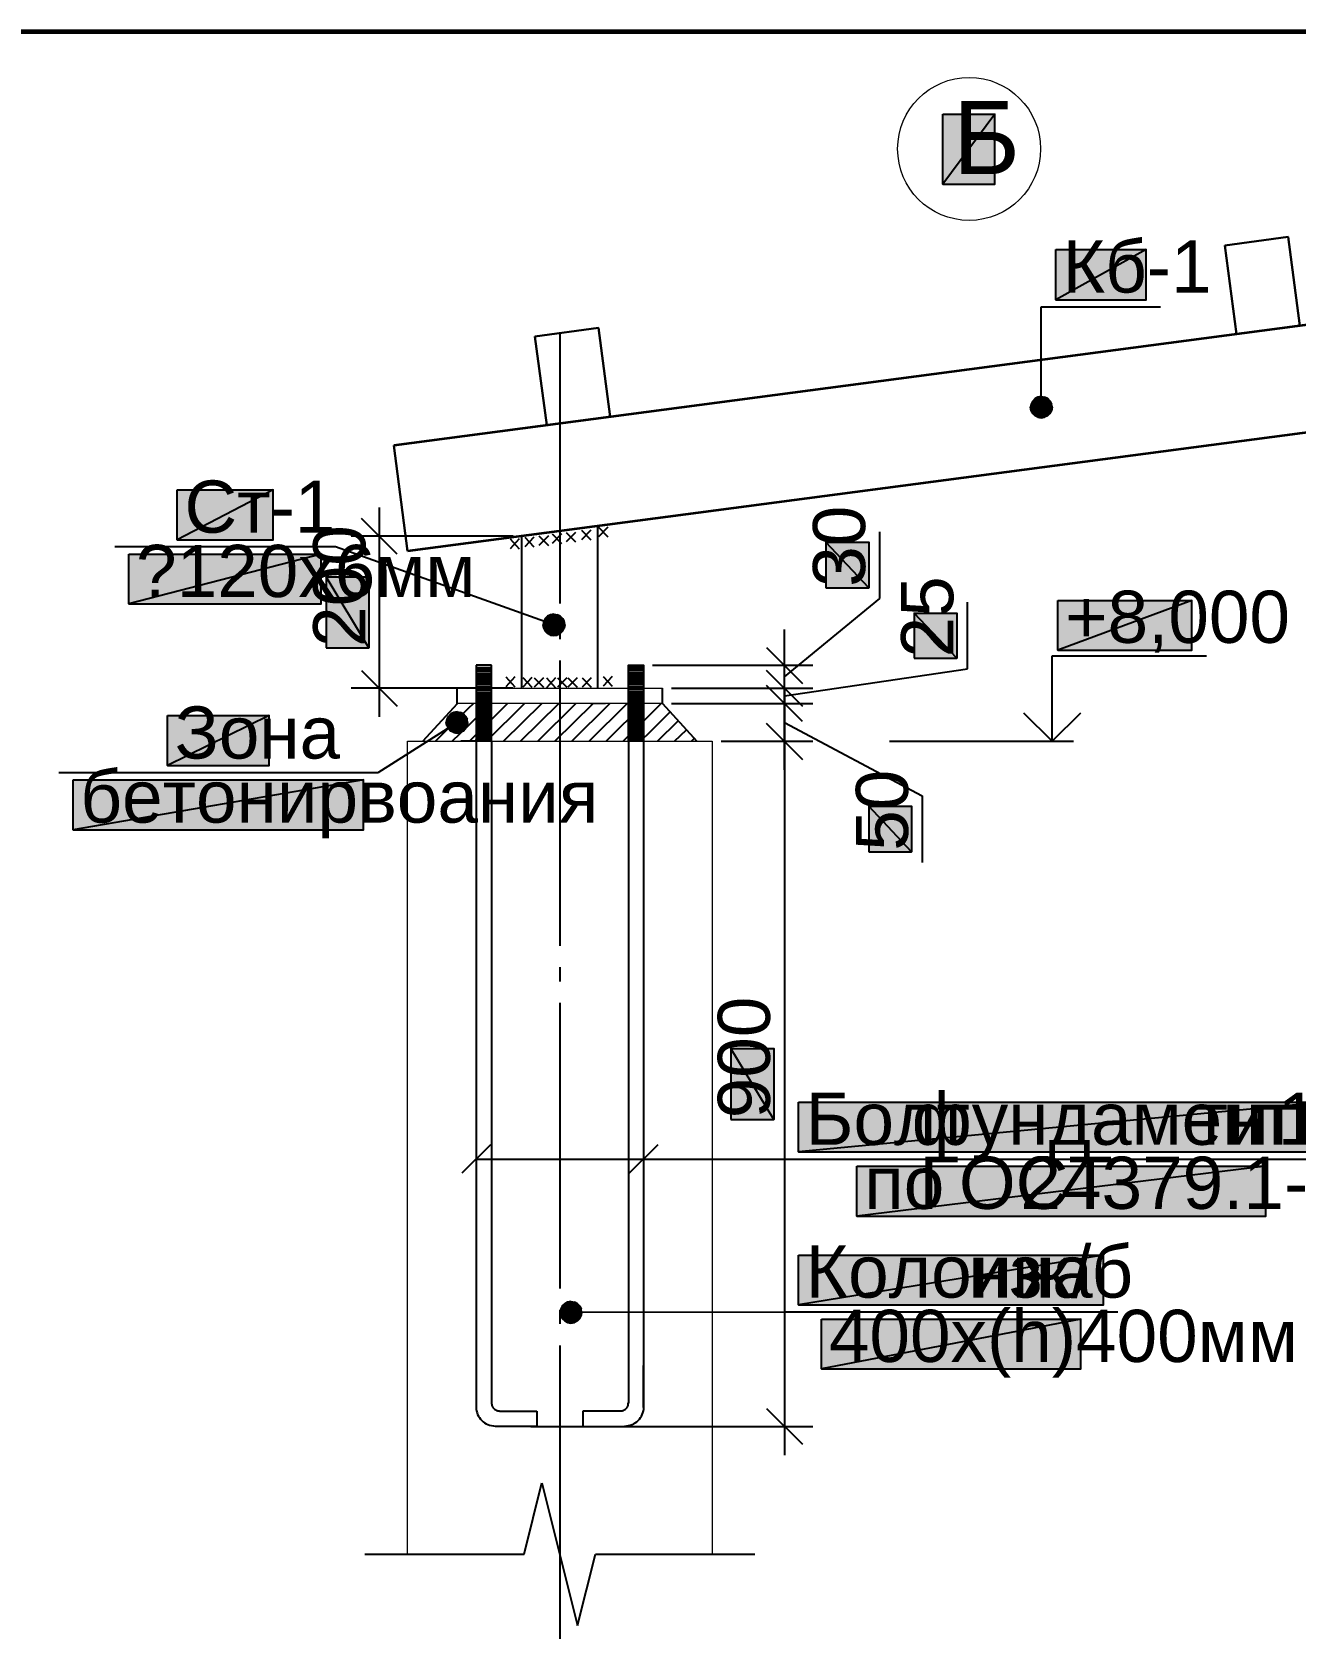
# Model space of a CAD drawing. Extents: x 8 to 21351, y 0 to 420.
# Drawn here: x 17428.5 to 17517, y 180.2 to 292.1 of the extents above; entities that cross this region are included whole.
import ezdxf

# ---------------------------------------------------------------- set-up
doc = ezdxf.new("R2010")
doc.units = 0
doc.styles.add('TEYPDFCAD_TEXT', font='arial.ttf')

msp = doc.modelspace()

# ---------------------------------------------------------------- hatches: boundary and pattern name
at = {"true_color": 0xffffff}
h = msp.add_hatch(color=0, dxfattribs=at)
h.paths.add_polyline_path([(17492.33, 286.3), (17495.99, 286.3), (17492.33, 281.39)])
h.paths.add_polyline_path([(17495.99, 286.3), (17492.33, 281.39), (17495.99, 281.39)])
h = msp.add_hatch(color=0, dxfattribs=at)
h.paths.add_polyline_path([(17500.25, 276.8), (17506.6, 276.8), (17500.25, 273.28)])
h.paths.add_polyline_path([(17506.6, 276.8), (17500.25, 273.28), (17506.6, 273.28)])
h = msp.add_hatch(color=7)
h.paths.add_polyline_path([(17499, 266.47), (17498.81, 266.36), (17499.23, 265.75)])
h.paths.add_polyline_path([(17498.81, 266.36), (17499.23, 265.75), (17498.64, 266.19)])
h.paths.add_polyline_path([(17499.23, 265.75), (17498.64, 266.19), (17498.53, 265.98)])
h = msp.add_hatch(color=7)
h.paths.add_polyline_path([(17499.67, 266.36), (17499.46, 266.47), (17499.23, 265.75)])
h.paths.add_polyline_path([(17499.46, 266.47), (17499.23, 265.75), (17499.23, 266.51)])
h.paths.add_polyline_path([(17499.23, 265.75), (17499.23, 266.51), (17499, 266.47)])
h = msp.add_hatch(color=7)
h.paths.add_polyline_path([(17499.99, 265.75), (17499.95, 265.98), (17499.23, 265.75)])
h.paths.add_polyline_path([(17499.95, 265.98), (17499.23, 265.75), (17499.84, 266.19)])
h.paths.add_polyline_path([(17499.23, 265.75), (17499.84, 266.19), (17499.67, 266.36)])
h = msp.add_hatch(color=7)
h.paths.add_polyline_path([(17498.53, 265.98), (17498.49, 265.75), (17499.23, 265.75)])
h.paths.add_polyline_path([(17498.49, 265.75), (17499.23, 265.75), (17498.53, 265.51)])
h.paths.add_polyline_path([(17499.23, 265.75), (17498.53, 265.51), (17498.64, 265.32)])
h = msp.add_hatch(color=7)
h.paths.add_polyline_path([(17498.64, 265.32), (17498.81, 265.15), (17499.23, 265.75)])
h.paths.add_polyline_path([(17498.81, 265.15), (17499.23, 265.75), (17499, 265.05)])
h.paths.add_polyline_path([(17499.23, 265.75), (17499, 265.05), (17499.23, 265.01)])
h = msp.add_hatch(color=7)
h.paths.add_polyline_path([(17499.23, 265.01), (17499.46, 265.05), (17499.23, 265.75)])
h.paths.add_polyline_path([(17499.46, 265.05), (17499.23, 265.75), (17499.67, 265.15)])
h.paths.add_polyline_path([(17499.23, 265.75), (17499.67, 265.15), (17499.84, 265.32)])
h = msp.add_hatch(color=7)
h.paths.add_polyline_path([(17499.84, 265.32), (17499.95, 265.51), (17499.23, 265.75)])
h.paths.add_polyline_path([(17499.95, 265.51), (17499.23, 265.75), (17499.99, 265.75)])
h = msp.add_hatch(color=0, dxfattribs=at)
h.paths.add_polyline_path([(17438.67, 259.97), (17445.4, 259.97), (17438.67, 256.46)])
h.paths.add_polyline_path([(17445.4, 259.97), (17438.67, 256.46), (17445.4, 256.46)])
h = msp.add_hatch(color=0, dxfattribs=at)
h.paths.add_polyline_path([(17484.14, 253.09), (17487.14, 253.09), (17484.14, 256.29)])
h.paths.add_polyline_path([(17487.14, 253.09), (17484.14, 256.29), (17487.14, 256.29)])
h = msp.add_hatch(color=0, dxfattribs=at)
h.paths.add_polyline_path([(17435.29, 255.46), (17448.77, 255.46), (17435.29, 251.97)])
h.paths.add_polyline_path([(17448.77, 255.46), (17435.29, 251.97), (17448.77, 251.97)])
h = msp.add_hatch(color=0, dxfattribs=at)
h.paths.add_polyline_path([(17449.11, 248.9), (17452.11, 248.9), (17449.11, 253.87)])
h.paths.add_polyline_path([(17452.11, 248.9), (17449.11, 253.87), (17452.11, 253.87)])
h = msp.add_hatch(color=0, dxfattribs=at)
h.paths.add_polyline_path([(17500.39, 252.22), (17509.79, 252.22), (17500.39, 248.73)])
h.paths.add_polyline_path([(17509.79, 252.22), (17500.39, 248.73), (17509.79, 248.73)])
h = msp.add_hatch(color=7)
h.paths.add_polyline_path([(17464.37, 250.74), (17464.33, 250.51), (17465.07, 250.51)])
h.paths.add_polyline_path([(17464.33, 250.51), (17465.07, 250.51), (17464.37, 250.27)])
h.paths.add_polyline_path([(17465.07, 250.51), (17464.37, 250.27), (17464.47, 250.06)])
h = msp.add_hatch(color=7)
h.paths.add_polyline_path([(17464.83, 251.21), (17464.62, 251.1), (17465.07, 250.51)])
h.paths.add_polyline_path([(17464.62, 251.1), (17465.07, 250.51), (17464.47, 250.95)])
h.paths.add_polyline_path([(17465.07, 250.51), (17464.47, 250.95), (17464.37, 250.74)])
h = msp.add_hatch(color=7)
h.paths.add_polyline_path([(17465.51, 251.1), (17465.3, 251.21), (17465.07, 250.51)])
h.paths.add_polyline_path([(17465.3, 251.21), (17465.07, 250.51), (17465.07, 251.25)])
h.paths.add_polyline_path([(17465.07, 250.51), (17465.07, 251.25), (17464.83, 251.21)])
h = msp.add_hatch(color=7)
h.paths.add_polyline_path([(17465.83, 250.51), (17465.79, 250.74), (17465.07, 250.51)])
h.paths.add_polyline_path([(17465.79, 250.74), (17465.07, 250.51), (17465.68, 250.95)])
h.paths.add_polyline_path([(17465.07, 250.51), (17465.68, 250.95), (17465.51, 251.1)])
h = msp.add_hatch(color=0, dxfattribs=at)
h.paths.add_polyline_path([(17490.32, 248.16), (17493.32, 248.16), (17490.32, 251.33)])
h.paths.add_polyline_path([(17493.32, 248.16), (17490.32, 251.33), (17493.32, 251.33)])
h = msp.add_hatch(color=7)
h.paths.add_polyline_path([(17464.47, 250.06), (17464.62, 249.89), (17465.07, 250.51)])
h.paths.add_polyline_path([(17464.62, 249.89), (17465.07, 250.51), (17464.83, 249.79)])
h.paths.add_polyline_path([(17465.07, 250.51), (17464.83, 249.79), (17465.07, 249.75)])
h = msp.add_hatch(color=7)
h.paths.add_polyline_path([(17465.07, 249.75), (17465.3, 249.79), (17465.07, 250.51)])
h.paths.add_polyline_path([(17465.3, 249.79), (17465.07, 250.51), (17465.51, 249.89)])
h.paths.add_polyline_path([(17465.07, 250.51), (17465.51, 249.89), (17465.68, 250.06)])
h = msp.add_hatch(color=7)
h.paths.add_polyline_path([(17465.68, 250.06), (17465.79, 250.27), (17465.07, 250.51)])
h.paths.add_polyline_path([(17465.79, 250.27), (17465.07, 250.51), (17465.83, 250.51)])
h = msp.add_hatch(color=0, dxfattribs=at)
h.paths.add_polyline_path([(17437.99, 244.14), (17445.11, 244.14), (17437.99, 240.64)])
h.paths.add_polyline_path([(17445.11, 244.14), (17437.99, 240.64), (17445.11, 240.64)])
h = msp.add_hatch(color=7)
h.paths.add_polyline_path([(17457.57, 243.9), (17457.53, 243.67), (17458.29, 243.67)])
h.paths.add_polyline_path([(17457.53, 243.67), (17458.29, 243.67), (17457.57, 243.44)])
h.paths.add_polyline_path([(17458.29, 243.67), (17457.57, 243.44), (17457.68, 243.23)])
h = msp.add_hatch(color=7)
h.paths.add_polyline_path([(17458.06, 244.37), (17457.85, 244.26), (17458.29, 243.67)])
h.paths.add_polyline_path([(17457.85, 244.26), (17458.29, 243.67), (17457.68, 244.09)])
h.paths.add_polyline_path([(17458.29, 243.67), (17457.68, 244.09), (17457.57, 243.9)])
h = msp.add_hatch(color=7)
h.paths.add_polyline_path([(17458.72, 244.26), (17458.53, 244.37), (17458.29, 243.67)])
h.paths.add_polyline_path([(17458.53, 244.37), (17458.29, 243.67), (17458.29, 244.41)])
h.paths.add_polyline_path([(17458.29, 243.67), (17458.29, 244.41), (17458.06, 244.37)])
h = msp.add_hatch(color=7)
h.paths.add_polyline_path([(17459.03, 243.67), (17458.99, 243.9), (17458.29, 243.67)])
h.paths.add_polyline_path([(17458.99, 243.9), (17458.29, 243.67), (17458.89, 244.09)])
h.paths.add_polyline_path([(17458.29, 243.67), (17458.89, 244.09), (17458.72, 244.26)])
h = msp.add_hatch(color=7)
h.paths.add_polyline_path([(17457.68, 243.23), (17457.85, 243.06), (17458.29, 243.67)])
h.paths.add_polyline_path([(17457.85, 243.06), (17458.29, 243.67), (17458.06, 242.95)])
h.paths.add_polyline_path([(17458.29, 243.67), (17458.06, 242.95), (17458.29, 242.91)])
h = msp.add_hatch(color=7)
h.paths.add_polyline_path([(17458.29, 242.91), (17458.53, 242.95), (17458.29, 243.67)])
h.paths.add_polyline_path([(17458.53, 242.95), (17458.29, 243.67), (17458.72, 243.06)])
h.paths.add_polyline_path([(17458.29, 243.67), (17458.72, 243.06), (17458.89, 243.23)])
h = msp.add_hatch(color=7)
h.paths.add_polyline_path([(17458.89, 243.23), (17458.99, 243.44), (17458.29, 243.67)])
h.paths.add_polyline_path([(17458.99, 243.44), (17458.29, 243.67), (17459.03, 243.67)])
h = msp.add_hatch(color=0, dxfattribs=at)
h.paths.add_polyline_path([(17431.39, 239.65), (17451.73, 239.65), (17431.39, 236.14)])
h.paths.add_polyline_path([(17451.73, 239.65), (17431.39, 236.14), (17451.73, 236.14)])
h = msp.add_hatch(color=0, dxfattribs=at)
h.paths.add_polyline_path([(17487.14, 234.59), (17490.15, 234.59), (17487.14, 237.79)])
h.paths.add_polyline_path([(17490.15, 234.59), (17487.14, 237.79), (17490.15, 237.79)])
h = msp.add_hatch(color=0, dxfattribs=at)
h.paths.add_polyline_path([(17477.47, 215.84), (17480.48, 215.84), (17477.47, 220.81)])
h.paths.add_polyline_path([(17480.48, 215.84), (17477.47, 220.81), (17480.48, 220.81)])
h = msp.add_hatch(color=0, dxfattribs=at)
h.paths.add_polyline_path([(17482.23, 217.06), (17519.06, 217.06), (17482.23, 213.57)])
h.paths.add_polyline_path([(17519.06, 217.06), (17482.23, 213.57), (17519.06, 213.57)])
h = msp.add_hatch(color=0, dxfattribs=at)
h.paths.add_polyline_path([(17486.32, 212.56), (17514.98, 212.56), (17486.32, 209.06)])
h.paths.add_polyline_path([(17514.98, 212.56), (17486.32, 209.06), (17514.98, 209.06)])
h = msp.add_hatch(color=0, dxfattribs=at)
h.paths.add_polyline_path([(17482.23, 206.33), (17503.61, 206.33), (17482.23, 202.84)])
h.paths.add_polyline_path([(17503.61, 206.33), (17482.23, 202.84), (17503.61, 202.84)])
h = msp.add_hatch(color=7)
h.paths.add_polyline_path([(17465.55, 202.54), (17465.53, 202.33), (17466.27, 202.33)])
h.paths.add_polyline_path([(17465.53, 202.33), (17466.27, 202.33), (17465.55, 202.1)])
h.paths.add_polyline_path([(17466.27, 202.33), (17465.55, 202.1), (17465.66, 201.89)])
h = msp.add_hatch(color=7)
h.paths.add_polyline_path([(17466.04, 203.03), (17465.83, 202.92), (17466.27, 202.33)])
h.paths.add_polyline_path([(17465.83, 202.92), (17466.27, 202.33), (17465.66, 202.76)])
h.paths.add_polyline_path([(17466.27, 202.33), (17465.66, 202.76), (17465.55, 202.54)])
h = msp.add_hatch(color=7)
h.paths.add_polyline_path([(17466.72, 202.92), (17466.51, 203.03), (17466.27, 202.33)])
h.paths.add_polyline_path([(17466.51, 203.03), (17466.27, 202.33), (17466.27, 203.07)])
h.paths.add_polyline_path([(17466.27, 202.33), (17466.27, 203.07), (17466.04, 203.03)])
h = msp.add_hatch(color=7)
h.paths.add_polyline_path([(17467.01, 202.33), (17466.99, 202.54), (17466.27, 202.33)])
h.paths.add_polyline_path([(17466.99, 202.54), (17466.27, 202.33), (17466.89, 202.76)])
h.paths.add_polyline_path([(17466.27, 202.33), (17466.89, 202.76), (17466.72, 202.92)])
h = msp.add_hatch(color=7)
h.paths.add_polyline_path([(17465.66, 201.89), (17465.83, 201.72), (17466.27, 202.33)])
h.paths.add_polyline_path([(17465.83, 201.72), (17466.27, 202.33), (17466.04, 201.61)])
h.paths.add_polyline_path([(17466.27, 202.33), (17466.04, 201.61), (17466.27, 201.57)])
h = msp.add_hatch(color=7)
h.paths.add_polyline_path([(17466.27, 201.57), (17466.51, 201.61), (17466.27, 202.33)])
h.paths.add_polyline_path([(17466.51, 201.61), (17466.27, 202.33), (17466.72, 201.72)])
h.paths.add_polyline_path([(17466.27, 202.33), (17466.72, 201.72), (17466.89, 201.89)])
h = msp.add_hatch(color=7)
h.paths.add_polyline_path([(17466.89, 201.89), (17466.99, 202.1), (17466.27, 202.33)])
h.paths.add_polyline_path([(17466.99, 202.1), (17466.27, 202.33), (17467.01, 202.33)])
h = msp.add_hatch(color=0, dxfattribs=at)
h.paths.add_polyline_path([(17483.84, 201.85), (17502, 201.85), (17483.84, 198.35)])
h.paths.add_polyline_path([(17502, 201.85), (17483.84, 198.35), (17502, 198.35)])

# ---------------------------------------------------------------- linework, layer by layer
at = {"color": 0, "lineweight": 0, "true_color": 0xffffff}
for p, q in [((17492.33, 281.39), (17495.99, 281.39)), ((17500.25, 273.28), (17506.6, 273.28)), ((17438.67, 256.46), (17445.4, 256.46)), ((17435.29, 251.97), (17448.77, 251.97)), ((17500.39, 248.73), (17509.79, 248.73)), ((17437.99, 240.64), (17445.11, 240.64)), ((17431.39, 236.14), (17451.73, 236.14)), ((17482.23, 213.57), (17519.06, 213.57)), ((17486.32, 209.06), (17514.98, 209.06)), ((17482.23, 202.84), (17503.61, 202.84)), ((17483.84, 198.35), (17502, 198.35))]:
    msp.add_line(p, q, dxfattribs=at)
at = {"color": 7, "lineweight": 35}
for p, q in [((17546.64, 275.31), (17453.85, 263.08)), ((17546.64, 267.78), (17454.82, 255.67))]:
    msp.add_line(p, q, dxfattribs=at)
at = {"color": 7, "lineweight": 25}
for p, q in [((17499.23, 265.75), (17499.23, 272.8)), ((17499.23, 272.8), (17507.59, 272.8)), ((17465.49, 270.95), (17465.49, 252.01)), ((17452.85, 244.05), (17452.85, 258.72)), ((17454.1, 255.46), (17451.6, 257.96)), ((17468.16, 246.06), (17468.16, 257.43)), ((17468.2, 257.34), (17468.86, 256.67)), ((17468.86, 257.34), (17468.2, 256.67)), ((17462.21, 256.71), (17450.86, 256.71)), ((17462.02, 256.52), (17462.65, 255.84)), ((17462.65, 256.52), (17462.02, 255.84)), ((17462.82, 246.06), (17462.82, 256.73)), ((17463.03, 256.65), (17463.67, 255.97)), ((17463.67, 256.65), (17463.03, 255.97)), ((17464.03, 256.75), (17464.69, 256.07)), ((17464.69, 256.75), (17464.03, 256.07)), ((17464.96, 256.88), (17465.6, 256.2)), ((17465.6, 256.88), (17464.96, 256.2)), ((17465.93, 256.98), (17466.59, 256.31)), ((17466.59, 256.98), (17465.93, 256.31)), ((17467.01, 257.13), (17467.67, 256.46)), ((17467.67, 257.13), (17467.01, 256.46)), ((17487.91, 252.35), (17487.91, 257.03)), ((17449.76, 255.97), (17434.29, 255.97)), ((17465.07, 250.51), (17449.76, 255.97)), ((17481.24, 246.87), (17487.91, 252.35)), ((17494.07, 247.42), (17494.07, 252.09)), ((17465.49, 250.51), (17465.49, 249.51)), ((17481.24, 247.67), (17481.24, 250.17)), ((17479.97, 248.92), (17482.49, 246.4)), ((17481.24, 246.06), (17481.24, 248.56)), ((17451.6, 247.31), (17454.1, 244.81)), ((17465.49, 248.01), (17465.49, 228.01)), ((17471.99, 247.67), (17483.23, 247.67)), ((17479.97, 247.31), (17482.49, 244.81)), ((17482.49, 244.81), (17479.97, 247.31)), ((17481.24, 246.06), (17481.24, 247.67)), ((17481.24, 245.53), (17494.07, 247.42)), ((17499.99, 242.34), (17499.99, 248.33)), ((17499.99, 248.33), (17510.81, 248.33)), ((17461.7, 246.85), (17462.34, 246.17)), ((17462.34, 246.85), (17461.7, 246.17)), ((17462.89, 246.82), (17463.52, 246.13)), ((17463.52, 246.82), (17462.89, 246.13)), ((17463.69, 246.8), (17464.35, 246.13)), ((17464.35, 246.8), (17463.69, 246.13)), ((17464.56, 246.78), (17465.19, 246.1)), ((17465.19, 246.78), (17464.56, 246.1)), ((17465.32, 246.8), (17465.98, 246.13)), ((17465.98, 246.8), (17465.32, 246.13)), ((17466.06, 246.8), (17466.7, 246.13)), ((17466.7, 246.8), (17466.06, 246.13)), ((17467.06, 246.8), (17467.69, 246.13)), ((17467.69, 246.8), (17467.06, 246.13)), ((17468.52, 246.89), (17469.15, 246.21)), ((17469.15, 246.89), (17468.52, 246.21)), ((17482.49, 243.73), (17479.97, 246.25)), ((17482.49, 243.73), (17479.97, 246.25)), ((17481.24, 240.33), (17481.24, 246.99)), ((17462.21, 246.06), (17450.86, 246.06)), ((17473.32, 246.06), (17483.23, 246.06)), ((17473.32, 245), (17483.23, 245)), ((17473.32, 245), (17483.23, 245)), ((17475.65, 246.06), (17483.23, 246.06)), ((17481.24, 245), (17481.24, 246.06)), ((17481.24, 246.06), (17481.24, 243.56)), ((17481.24, 245), (17481.24, 242.49)), ((17481.24, 244.33), (17481.24, 192.32)), ((17498, 244.33), (17499.99, 242.34)), ((17499.99, 242.34), (17502, 244.33)), ((17458.29, 243.67), (17452.73, 240.14)), ((17479.97, 243.59), (17482.49, 241.07)), ((17482.49, 241.07), (17479.97, 243.59)), ((17481.24, 243.67), (17490.89, 238.53)), ((17476.79, 242.34), (17483.23, 242.34)), ((17476.79, 242.34), (17483.23, 242.34)), ((17488.6, 242.34), (17501.49, 242.34)), ((17452.73, 240.14), (17430.37, 240.14)), ((17490.89, 238.53), (17490.89, 233.85)), ((17465.49, 226.5), (17465.49, 225.51)), ((17465.49, 224.01), (17465.49, 204)), ((17460.62, 214.06), (17458.63, 212.07)), ((17472.37, 214.06), (17470.36, 212.07)), ((17459.63, 213.06), (17481.24, 213.06)), ((17471.35, 213.06), (17481.24, 213.06)), ((17481.24, 213.06), (17520.08, 213.06)), ((17465.49, 202.5), (17465.49, 201.51)), ((17466.27, 202.33), (17481.24, 202.35)), ((17481.24, 202.35), (17504.61, 202.35)), ((17465.49, 200), (17465.49, 181.06)), ((17479.97, 195.58), (17482.49, 193.08)), ((17463.46, 194.33), (17483.23, 194.33)), ((17462.99, 185.38), (17464.24, 190.37)), ((17464.24, 190.37), (17466.74, 180.38)), ((17451.82, 185.38), (17454.82, 185.38)), ((17454.82, 185.38), (17462.99, 185.38)), ((17466.74, 180.38), (17467.99, 185.38)), ((17467.99, 185.38), (17476.16, 185.38)), ((17476.16, 185.38), (17479.16, 185.38)), ((17465.49, 181.06), (17465.49, 176.06))]:
    msp.add_line(p, q, dxfattribs=at)
at = {"color": 7, "lineweight": 30}
msp.add_line((17454.82, 255.67), (17453.85, 263.08), dxfattribs=at)
at = {"lineweight": 20}
for p, q in [((17462.82, 246.06), (17462.82, 252.98)), ((17468.16, 246.06), (17468.16, 252.98)), ((17458.29, 246.06), (17472.69, 246.06)), ((17472.69, 245), (17458.29, 245)), ((17467.63, 245), (17468.69, 245)), ((17454.82, 185.38), (17454.82, 242.34)), ((17454.82, 242.34), (17476.16, 242.34)), ((17476.16, 242.34), (17476.16, 185.38))]:
    msp.add_line(p, q, dxfattribs=at)
at = {"lineweight": 25}
for p, q in [((17460.69, 247.67), (17459.63, 247.67)), ((17459.63, 247.67), (17459.63, 242.34)), ((17459.63, 247.52), (17460.69, 247.52)), ((17459.63, 247.4), (17460.69, 247.4)), ((17459.63, 247.27), (17460.69, 247.27)), ((17460.69, 247.67), (17460.16, 247.67)), ((17460.69, 242.34), (17460.69, 247.67)), ((17470.3, 247.67), (17470.82, 247.67)), ((17471.35, 247.52), (17470.3, 247.52)), ((17471.35, 247.4), (17470.3, 247.4)), ((17471.35, 247.27), (17470.3, 247.27)), ((17459.63, 247.12), (17460.69, 247.12)), ((17459.63, 246.99), (17460.69, 246.99)), ((17459.63, 246.87), (17460.69, 246.87)), ((17459.63, 246.72), (17460.69, 246.72)), ((17459.63, 246.59), (17460.69, 246.59)), ((17459.63, 246.46), (17460.69, 246.46)), ((17459.63, 246.34), (17460.69, 246.34)), ((17459.63, 246.19), (17460.69, 246.19)), ((17471.35, 247.12), (17470.3, 247.12)), ((17471.35, 246.99), (17470.3, 246.99)), ((17471.35, 246.87), (17470.3, 246.87)), ((17471.35, 246.72), (17470.3, 246.72)), ((17471.35, 246.59), (17470.3, 246.59)), ((17471.35, 246.46), (17470.3, 246.46)), ((17471.35, 246.34), (17470.3, 246.34)), ((17471.35, 246.19), (17470.3, 246.19)), ((17455.88, 242.34), (17458.31, 245)), ((17458.29, 245), (17458.29, 246.06)), ((17459.1, 244.67), (17459.44, 245)), ((17459.1, 243.46), (17460.62, 245)), ((17459.16, 242.34), (17461.83, 245)), ((17459.63, 246.06), (17460.69, 246.06)), ((17459.63, 245.94), (17460.69, 245.94)), ((17459.63, 245.79), (17460.69, 245.79)), ((17459.63, 245.66), (17460.69, 245.66)), ((17459.63, 245.53), (17460.69, 245.53)), ((17459.63, 245.39), (17460.69, 245.39)), ((17459.63, 245.26), (17460.69, 245.26)), ((17459.63, 245.13), (17460.69, 245.13)), ((17459.63, 245), (17460.69, 245)), ((17460.35, 242.34), (17463.01, 245)), ((17461.55, 242.34), (17464.22, 245)), ((17462.74, 242.34), (17465.43, 245)), ((17463.95, 242.34), (17466.61, 245)), ((17465.15, 242.34), (17467.82, 245)), ((17466.34, 242.34), (17469, 245)), ((17467.54, 242.34), (17470.21, 245)), ((17468.73, 242.34), (17471.4, 245)), ((17471.35, 246.06), (17470.3, 246.06)), ((17471.35, 245.94), (17470.3, 245.94)), ((17471.35, 245.79), (17470.3, 245.79)), ((17471.35, 245.66), (17470.3, 245.66)), ((17471.35, 245.53), (17470.3, 245.53)), ((17471.35, 245.39), (17470.3, 245.39)), ((17471.35, 245.26), (17470.3, 245.26)), ((17471.35, 245.13), (17470.3, 245.13)), ((17471.35, 245), (17470.3, 245)), ((17471.9, 244.28), (17472.6, 245)), ((17472.69, 245), (17472.69, 246.06)), ((17472.69, 245), (17475.1, 242.34)), ((17456.77, 242.34), (17459.1, 244.67)), ((17459.63, 244.86), (17460.69, 244.86)), ((17459.63, 244.73), (17460.69, 244.73)), ((17459.63, 244.6), (17460.69, 244.6)), ((17459.63, 244.45), (17460.69, 244.45)), ((17459.63, 244.33), (17460.69, 244.33)), ((17459.63, 244.2), (17460.69, 244.2)), ((17459.63, 244.05), (17460.69, 244.05)), ((17459.63, 243.92), (17460.69, 243.92)), ((17469.94, 242.34), (17471.9, 244.28)), ((17471.35, 244.86), (17470.3, 244.86)), ((17471.35, 244.73), (17470.3, 244.73)), ((17471.35, 244.6), (17470.3, 244.6)), ((17471.35, 244.45), (17470.3, 244.45)), ((17471.35, 244.33), (17470.3, 244.33)), ((17471.35, 244.2), (17470.3, 244.2)), ((17471.35, 244.05), (17470.3, 244.05)), ((17471.35, 243.92), (17470.3, 243.92)), ((17471.9, 243.08), (17473.22, 244.41)), ((17457.95, 242.34), (17459.1, 243.46)), ((17459.63, 243.8), (17460.69, 243.8)), ((17459.63, 243.67), (17460.69, 243.67)), ((17459.63, 243.52), (17460.69, 243.52)), ((17459.63, 243.4), (17460.69, 243.4)), ((17459.63, 243.27), (17460.69, 243.27)), ((17459.63, 243.12), (17460.69, 243.12)), ((17459.63, 242.99), (17460.69, 242.99)), ((17459.63, 242.87), (17460.69, 242.87)), ((17471.35, 243.8), (17470.3, 243.8)), ((17471.35, 243.67), (17470.3, 243.67)), ((17471.35, 243.52), (17470.3, 243.52)), ((17471.35, 243.4), (17470.3, 243.4)), ((17471.35, 243.27), (17470.3, 243.27)), ((17471.35, 243.12), (17470.3, 243.12)), ((17471.35, 242.99), (17470.3, 242.99)), ((17471.35, 242.87), (17470.3, 242.87)), ((17471.14, 242.34), (17471.9, 243.08)), ((17472.33, 242.34), (17473.79, 243.78)), ((17473.53, 242.34), (17474.36, 243.14)), ((17459.63, 242.34), (17458.55, 242.34)), ((17459.63, 242.72), (17460.69, 242.72)), ((17459.63, 242.59), (17460.69, 242.59)), ((17459.63, 242.34), (17459.63, 242.46)), ((17459.63, 242.46), (17460.69, 242.46)), ((17459.63, 242.34), (17459.63, 195.66)), ((17460.69, 242.34), (17460.69, 195.96)), ((17471.35, 242.72), (17470.3, 242.72)), ((17471.35, 242.59), (17470.3, 242.59)), ((17471.35, 242.46), (17470.3, 242.46)), ((17470.3, 242.34), (17470.3, 195.96)), ((17471.35, 242.34), (17471.35, 242.46)), ((17471.35, 242.34), (17471.35, 195.66)), ((17474.72, 242.34), (17474.91, 242.53)), ((17471.35, 195.66), (17471.35, 198.59)), ((17460.71, 195.97), (17460.71, 195.91)), ((17460.71, 195.91), (17460.72, 195.86)), ((17460.72, 195.86), (17460.73, 195.8)), ((17460.73, 195.8), (17460.75, 195.75)), ((17470.25, 195.75), (17470.27, 195.8)), ((17470.27, 195.8), (17470.28, 195.86)), ((17470.28, 195.86), (17470.29, 195.91)), ((17470.29, 195.91), (17470.3, 195.97)), ((17459.63, 195.68), (17459.63, 195.54)), ((17459.63, 195.54), (17459.65, 195.41)), ((17459.65, 195.41), (17459.69, 195.28)), ((17459.69, 195.28), (17459.73, 195.16)), ((17459.73, 195.16), (17459.79, 195.04)), ((17459.79, 195.04), (17459.86, 194.94)), ((17459.86, 194.94), (17459.93, 194.83)), ((17459.93, 194.83), (17460.02, 194.74)), ((17460.02, 194.74), (17460.12, 194.65)), ((17460.12, 194.65), (17460.22, 194.58)), ((17460.75, 195.75), (17460.77, 195.7)), ((17460.77, 195.7), (17460.8, 195.66)), ((17460.8, 195.66), (17460.83, 195.61)), ((17460.83, 195.61), (17460.87, 195.57)), ((17460.87, 195.57), (17460.91, 195.54)), ((17460.91, 195.54), (17460.95, 195.51)), ((17460.95, 195.51), (17461, 195.48)), ((17461, 195.48), (17461.05, 195.45)), ((17461.05, 195.45), (17461.1, 195.44)), ((17461.1, 195.44), (17461.15, 195.42)), ((17461.15, 195.42), (17461.21, 195.41)), ((17461.21, 195.41), (17461.27, 195.41)), ((17461.26, 195.39), (17463.88, 195.39)), ((17463.88, 195.39), (17463.88, 194.33)), ((17469.72, 195.39), (17467.1, 195.39)), ((17467.1, 195.39), (17467.1, 194.33)), ((17469.73, 195.41), (17469.79, 195.41)), ((17469.79, 195.41), (17469.85, 195.42)), ((17469.85, 195.42), (17469.9, 195.44)), ((17469.9, 195.44), (17469.95, 195.45)), ((17469.95, 195.45), (17470, 195.48)), ((17470, 195.48), (17470.05, 195.51)), ((17470.05, 195.51), (17470.09, 195.54)), ((17470.09, 195.54), (17470.13, 195.57)), ((17470.13, 195.57), (17470.17, 195.61)), ((17470.17, 195.61), (17470.2, 195.66)), ((17470.2, 195.66), (17470.23, 195.7)), ((17470.23, 195.7), (17470.25, 195.75)), ((17470.78, 194.58), (17470.89, 194.65)), ((17470.89, 194.65), (17470.98, 194.74)), ((17470.98, 194.74), (17471.07, 194.83)), ((17471.07, 194.83), (17471.15, 194.94)), ((17471.15, 194.94), (17471.21, 195.04)), ((17471.21, 195.04), (17471.27, 195.16)), ((17471.27, 195.16), (17471.31, 195.28)), ((17471.31, 195.28), (17471.35, 195.41)), ((17471.35, 195.41), (17471.37, 195.54)), ((17471.37, 195.54), (17471.37, 195.68)), ((17460.22, 194.58), (17460.33, 194.51)), ((17460.33, 194.51), (17460.45, 194.46)), ((17460.45, 194.46), (17460.57, 194.41)), ((17460.57, 194.41), (17460.7, 194.38)), ((17460.7, 194.38), (17460.83, 194.36)), ((17460.83, 194.36), (17460.97, 194.35)), ((17463.88, 194.33), (17460.96, 194.33)), ((17467.1, 194.33), (17470.02, 194.33)), ((17470.03, 194.35), (17470.17, 194.36)), ((17470.17, 194.36), (17470.3, 194.38)), ((17470.3, 194.38), (17470.43, 194.41)), ((17470.43, 194.41), (17470.55, 194.46)), ((17470.55, 194.46), (17470.67, 194.51)), ((17470.67, 194.51), (17470.78, 194.58))]:
    msp.add_line(p, q, dxfattribs=at)
at = {"lineweight": 60}
msp.add_lwpolyline([(17307.18, 5.08), (17702.18, 5.08), (17702.18, 292.06), (17307.18, 292.06)], close=True, dxfattribs=at)
at = {"color": 0, "true_color": 0xffffff}
for points in [[(17492.33, 286.3), (17495.99, 286.3), (17492.33, 281.39)], [(17495.99, 286.3), (17492.33, 281.39), (17495.99, 281.39)], [(17500.25, 276.8), (17506.6, 276.8), (17500.25, 273.28)], [(17506.6, 276.8), (17500.25, 273.28), (17506.6, 273.28)], [(17438.67, 259.97), (17445.4, 259.97), (17438.67, 256.46)], [(17445.4, 259.97), (17438.67, 256.46), (17445.4, 256.46)], [(17484.14, 253.09), (17487.14, 253.09), (17484.14, 256.29)], [(17487.14, 253.09), (17484.14, 256.29), (17487.14, 256.29)], [(17435.29, 255.46), (17448.77, 255.46), (17435.29, 251.97)], [(17448.77, 255.46), (17435.29, 251.97), (17448.77, 251.97)], [(17449.11, 248.9), (17452.11, 248.9), (17449.11, 253.87)], [(17452.11, 248.9), (17449.11, 253.87), (17452.11, 253.87)], [(17500.39, 252.22), (17509.79, 252.22), (17500.39, 248.73)], [(17509.79, 252.22), (17500.39, 248.73), (17509.79, 248.73)], [(17490.32, 248.16), (17493.32, 248.16), (17490.32, 251.33)], [(17493.32, 248.16), (17490.32, 251.33), (17493.32, 251.33)], [(17437.99, 244.14), (17445.11, 244.14), (17437.99, 240.64)], [(17445.11, 244.14), (17437.99, 240.64), (17445.11, 240.64)], [(17431.39, 239.65), (17451.73, 239.65), (17431.39, 236.14)], [(17451.73, 239.65), (17431.39, 236.14), (17451.73, 236.14)], [(17487.14, 234.59), (17490.15, 234.59), (17487.14, 237.79)], [(17490.15, 234.59), (17487.14, 237.79), (17490.15, 237.79)], [(17477.47, 215.84), (17480.48, 215.84), (17477.47, 220.81)], [(17480.48, 215.84), (17477.47, 220.81), (17480.48, 220.81)], [(17482.23, 217.06), (17519.06, 217.06), (17482.23, 213.57)], [(17519.06, 217.06), (17482.23, 213.57), (17519.06, 213.57)], [(17486.32, 212.56), (17514.98, 212.56), (17486.32, 209.06)], [(17514.98, 212.56), (17486.32, 209.06), (17514.98, 209.06)], [(17482.23, 206.33), (17503.61, 206.33), (17482.23, 202.84)], [(17503.61, 206.33), (17482.23, 202.84), (17503.61, 202.84)], [(17483.84, 201.85), (17502, 201.85), (17483.84, 198.35)], [(17502, 201.85), (17483.84, 198.35), (17502, 198.35)]]:
    msp.add_lwpolyline(points, close=True, dxfattribs=at)
at = {"color": 7, "lineweight": 30}
for points in [[(17512.1, 277.09), (17516.54, 277.69), (17517.37, 271.46), (17512.92, 270.87)], [(17463.75, 270.72), (17468.2, 271.31), (17469.03, 265.09), (17464.58, 264.5)]]:
    msp.add_lwpolyline(points, close=True, dxfattribs=at)
at = {"color": 7}
for points in [[(17498.81, 266.36), (17499.23, 265.75), (17498.64, 266.19)], [(17499, 266.47), (17498.81, 266.36), (17499.23, 265.75)], [(17499.23, 265.75), (17499.23, 266.51), (17499, 266.47)], [(17499.46, 266.47), (17499.23, 265.75), (17499.23, 266.51)], [(17499.67, 266.36), (17499.46, 266.47), (17499.23, 265.75)], [(17499.23, 265.75), (17499.84, 266.19), (17499.67, 266.36)], [(17498.53, 265.98), (17498.49, 265.75), (17499.23, 265.75)], [(17498.49, 265.75), (17499.23, 265.75), (17498.53, 265.51)], [(17499.23, 265.75), (17498.64, 266.19), (17498.53, 265.98)], [(17499.23, 265.75), (17498.53, 265.51), (17498.64, 265.32)], [(17498.64, 265.32), (17498.81, 265.15), (17499.23, 265.75)], [(17498.81, 265.15), (17499.23, 265.75), (17499, 265.05)], [(17499.23, 265.75), (17499, 265.05), (17499.23, 265.01)], [(17499.95, 265.98), (17499.23, 265.75), (17499.84, 266.19)], [(17499.99, 265.75), (17499.95, 265.98), (17499.23, 265.75)], [(17499.23, 265.01), (17499.46, 265.05), (17499.23, 265.75)], [(17499.46, 265.05), (17499.23, 265.75), (17499.67, 265.15)], [(17499.23, 265.75), (17499.67, 265.15), (17499.84, 265.32)], [(17499.84, 265.32), (17499.95, 265.51), (17499.23, 265.75)], [(17499.95, 265.51), (17499.23, 265.75), (17499.99, 265.75)], [(17464.37, 250.74), (17464.33, 250.51), (17465.07, 250.51)], [(17465.07, 250.51), (17464.47, 250.95), (17464.37, 250.74)], [(17464.62, 251.1), (17465.07, 250.51), (17464.47, 250.95)], [(17464.83, 251.21), (17464.62, 251.1), (17465.07, 250.51)], [(17465.07, 250.51), (17465.07, 251.25), (17464.83, 251.21)], [(17465.3, 251.21), (17465.07, 250.51), (17465.07, 251.25)], [(17465.51, 251.1), (17465.3, 251.21), (17465.07, 250.51)], [(17465.07, 250.51), (17465.68, 250.95), (17465.51, 251.1)], [(17465.79, 250.74), (17465.07, 250.51), (17465.68, 250.95)], [(17465.83, 250.51), (17465.79, 250.74), (17465.07, 250.51)], [(17464.33, 250.51), (17465.07, 250.51), (17464.37, 250.27)], [(17465.07, 250.51), (17464.37, 250.27), (17464.47, 250.06)], [(17464.47, 250.06), (17464.62, 249.89), (17465.07, 250.51)], [(17464.62, 249.89), (17465.07, 250.51), (17464.83, 249.79)], [(17465.07, 250.51), (17464.83, 249.79), (17465.07, 249.75)], [(17465.07, 249.75), (17465.3, 249.79), (17465.07, 250.51)], [(17465.3, 249.79), (17465.07, 250.51), (17465.51, 249.89)], [(17465.07, 250.51), (17465.51, 249.89), (17465.68, 250.06)], [(17465.68, 250.06), (17465.79, 250.27), (17465.07, 250.51)], [(17465.79, 250.27), (17465.07, 250.51), (17465.83, 250.51)], [(17457.57, 243.9), (17457.53, 243.67), (17458.29, 243.67)], [(17458.29, 243.67), (17457.68, 244.09), (17457.57, 243.9)], [(17457.85, 244.26), (17458.29, 243.67), (17457.68, 244.09)], [(17458.06, 244.37), (17457.85, 244.26), (17458.29, 243.67)], [(17458.29, 243.67), (17458.29, 244.41), (17458.06, 244.37)], [(17458.53, 244.37), (17458.29, 243.67), (17458.29, 244.41)], [(17458.72, 244.26), (17458.53, 244.37), (17458.29, 243.67)], [(17458.29, 243.67), (17458.89, 244.09), (17458.72, 244.26)], [(17458.99, 243.9), (17458.29, 243.67), (17458.89, 244.09)], [(17459.03, 243.67), (17458.99, 243.9), (17458.29, 243.67)], [(17457.53, 243.67), (17458.29, 243.67), (17457.57, 243.44)], [(17458.29, 243.67), (17457.57, 243.44), (17457.68, 243.23)], [(17457.68, 243.23), (17457.85, 243.06), (17458.29, 243.67)], [(17457.85, 243.06), (17458.29, 243.67), (17458.06, 242.95)], [(17458.29, 243.67), (17458.06, 242.95), (17458.29, 242.91)], [(17458.29, 242.91), (17458.53, 242.95), (17458.29, 243.67)], [(17458.53, 242.95), (17458.29, 243.67), (17458.72, 243.06)], [(17458.29, 243.67), (17458.72, 243.06), (17458.89, 243.23)], [(17458.89, 243.23), (17458.99, 243.44), (17458.29, 243.67)], [(17458.99, 243.44), (17458.29, 243.67), (17459.03, 243.67)], [(17465.55, 202.54), (17465.53, 202.33), (17466.27, 202.33)], [(17466.27, 202.33), (17465.66, 202.76), (17465.55, 202.54)], [(17465.83, 202.92), (17466.27, 202.33), (17465.66, 202.76)], [(17466.04, 203.03), (17465.83, 202.92), (17466.27, 202.33)], [(17466.27, 202.33), (17466.27, 203.07), (17466.04, 203.03)], [(17466.51, 203.03), (17466.27, 202.33), (17466.27, 203.07)], [(17466.72, 202.92), (17466.51, 203.03), (17466.27, 202.33)], [(17466.27, 202.33), (17466.89, 202.76), (17466.72, 202.92)], [(17466.99, 202.54), (17466.27, 202.33), (17466.89, 202.76)], [(17467.01, 202.33), (17466.99, 202.54), (17466.27, 202.33)], [(17465.53, 202.33), (17466.27, 202.33), (17465.55, 202.1)], [(17466.27, 202.33), (17465.55, 202.1), (17465.66, 201.89)], [(17465.66, 201.89), (17465.83, 201.72), (17466.27, 202.33)], [(17465.83, 201.72), (17466.27, 202.33), (17466.04, 201.61)], [(17466.27, 202.33), (17466.04, 201.61), (17466.27, 201.57)], [(17466.27, 201.57), (17466.51, 201.61), (17466.27, 202.33)], [(17466.51, 201.61), (17466.27, 202.33), (17466.72, 201.72)], [(17466.27, 202.33), (17466.72, 201.72), (17466.89, 201.89)], [(17466.89, 201.89), (17466.99, 202.1), (17466.27, 202.33)], [(17466.99, 202.1), (17466.27, 202.33), (17467.01, 202.33)]]:
    msp.add_lwpolyline(points, close=True, dxfattribs=at)
at = {"lineweight": 25}
msp.add_lwpolyline([(17470.3, 242.34), (17470.3, 247.67), (17471.35, 247.67), (17471.35, 242.34)], close=True, dxfattribs=at)
at = {"color": 7, "lineweight": 5}
msp.add_circle((17494.18, 283.86), 5.01, dxfattribs=at)

# ---------------------------------------------------------------- texts
at = {"color": 7, "style": 'TEYPDFCAD_TEXT'}
for s, height, p in [('Б', 5.12, (17493.05, 282.09)), ('Кб-1', 3.658, (17500.73, 273.79)), ('Ст-1', 3.658, (17439.18, 256.96)), ('\ue72e120х6мм', 3.658, (17435.79, 252.45)), ('+8,000', 3.658, (17500.9, 249.24)), ('Зона', 3.658, (17438.5, 241.13)), ('бетонирвоания', 3.6583, (17431.88, 236.64)), ('Болт', 3.658, (17482.72, 214.06)), ('фундаментный', 3.6583, (17490.16, 214.06)), ('1.1', 3.658, (17515.81, 214.06)), ('тип', 3.658, (17509.98, 214.06)), ('ГОСТ', 3.658, (17490.7, 209.57)), ('24379.1-2012', 3.6583, (17497.78, 209.57)), ('по', 3.658, (17486.83, 209.57)), ('Колонна', 3.658, (17482.72, 203.35)), ('ж/б', 3.658, (17497.91, 203.35)), ('из', 3.658, (17494.13, 203.35)), ('400х(h)400мм', 3.6583, (17484.35, 198.84))]:
    msp.add_text(s, height=height, dxfattribs=at).set_placement(p)
for s, p in [('30', (17486.89, 253.17)), ('200', (17451.86, 248.96)), ('25', (17493.07, 248.22)), ('50', (17489.9, 234.67)), ('900', (17480.22, 215.92))]:
    msp.add_text(s, height=3.658, rotation=90, dxfattribs=at).set_placement(p)

doc.saveas('drawing.dxf')
